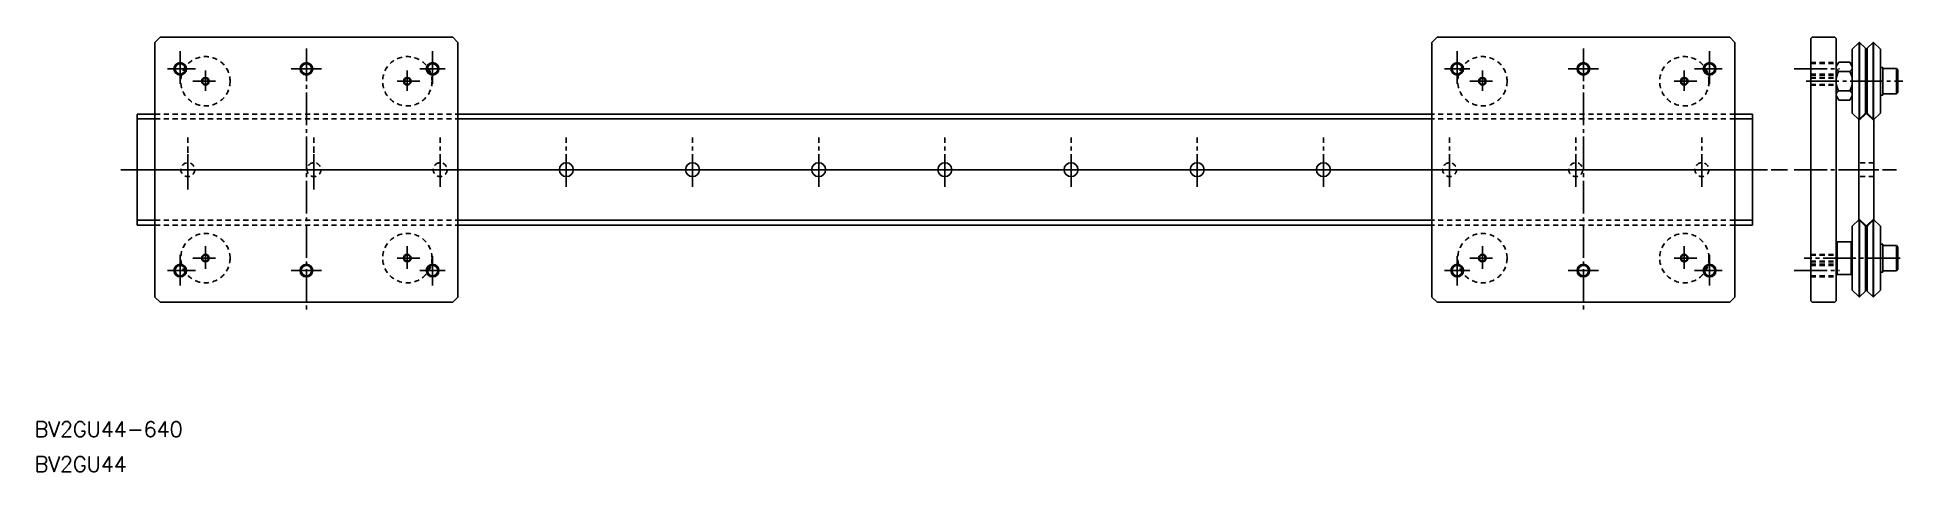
# Model space of a CAD drawing. Extents: x -567 to 172, y 3971 to 4143.
import ezdxf

# ---------------------------------------------------------------- set-up
doc = ezdxf.new("R2010")
doc.units = 0
doc.linetypes.add('CENTER', pattern=[17.5, 13, -1.5, 1.5, -1.5])
doc.linetypes.add('DASHED', pattern=[3.5, 2, -1.5])
doc.layers.get('0').update_dxf_attribs({"linetype": 'CONTINUOUS'})
doc.layers.add('CENTER', color=1, linetype='CENTER')
doc.styles.get("Standard").update_dxf_attribs({"font": 'txt.shx', "bigfont": '@extfont2.shx'})

msp = doc.modelspace()

# ---------------------------------------------------------------- linework, layer by layer
at = {"color": 7, "linetype": 'CONTINUOUS'}
for p, q in [((-518.68, 4143.08), (-520.68, 4141.08)), ((-520.68, 4141.08), (-520.68, 4040.08)), ((-402.68, 4143.08), (-518.68, 4143.08)), ((-400.68, 4141.08), (-402.68, 4143.08)), ((-400.68, 4040.08), (-400.68, 4141.08)), ((-14.65, 4141.08), (-12.65, 4143.08)), ((-14.65, 4040.08), (-14.65, 4141.08)), ((-12.65, 4143.08), (103.35, 4143.08)), ((103.35, 4143.08), (105.35, 4141.08)), ((105.35, 4141.08), (105.35, 4040.08)), ((135.98, 4143.08), (135.48, 4142.65)), ((135.48, 4142.65), (135.48, 4038.52)), ((144.98, 4143.08), (135.98, 4143.08)), ((145.48, 4142.65), (144.98, 4143.08)), ((145.48, 4038.52), (145.48, 4142.65)), ((151.93, 4138.35), (154.6, 4141.02)), ((154.6, 4141.02), (154.6, 4110.29)), ((154.82, 4141.02), (154.6, 4141.02)), ((154.82, 4141.02), (154.82, 4110.29)), ((157.1, 4138.75), (154.82, 4141.02)), ((157.86, 4138.75), (160.13, 4141.02)), ((160.13, 4141.02), (160.13, 4110.29)), ((160.13, 4141.02), (160.36, 4141.02)), ((160.36, 4141.02), (160.36, 4110.29)), ((163.03, 4138.35), (160.36, 4141.02)), ((145.48, 4131.46), (146.52, 4133.26)), ((150.89, 4133.26), (146.52, 4133.26)), ((151.93, 4131.46), (150.89, 4133.26)), ((151.93, 4112.95), (151.93, 4138.35)), ((157.1, 4138.75), (157.1, 4112.56)), ((157.86, 4138.75), (157.86, 4112.56)), ((163.03, 4112.95), (163.03, 4138.35)), ((145.48, 4131.46), (145.48, 4119.95)), ((150.89, 4129.51), (146.52, 4129.51)), ((148, 4126.25), (148, 4126.25)), ((151.93, 4131.46), (151.93, 4119.95)), ((153.51, 4126.25), (153.51, 4126.25)), ((163.98, 4131.15), (163.03, 4131.15)), ((163.98, 4120.15), (163.98, 4131.15)), ((169.38, 4130.65), (163.98, 4130.65)), ((169.38, 4120.65), (169.38, 4130.65)), ((169.38, 4130.65), (169.98, 4130.05)), ((169.98, 4121.25), (169.98, 4130.05)), ((145.48, 4119.95), (146.52, 4118.15)), ((150.89, 4121.9), (146.52, 4121.9)), ((150.89, 4118.15), (146.52, 4118.15)), ((151.93, 4119.95), (150.89, 4118.15)), ((163.98, 4120.15), (163.03, 4120.15)), ((169.38, 4120.65), (163.98, 4120.65)), ((168.03, 4120.65), (168.03, 4120.65)), ((169.38, 4120.65), (169.98, 4121.25)), ((-527.67, 4112.58), (-520.68, 4112.58)), ((-527.67, 4068.58), (-527.67, 4112.58)), ((-527.67, 4068.58), (-527.67, 4112.58)), ((-527.67, 4068.58), (-527.67, 4112.58)), ((-527.67, 4110.7), (-520.68, 4110.7)), ((-400.68, 4112.58), (-14.65, 4112.58)), ((-400.68, 4110.7), (-14.65, 4110.7)), ((105.35, 4112.58), (112.33, 4112.58)), ((105.35, 4110.7), (112.33, 4110.7)), ((112.33, 4068.58), (112.33, 4112.58)), ((151.93, 4112.95), (154.6, 4110.29)), ((156.85, 4112.69), (154.48, 4110.32)), ((154.48, 4110.32), (154.48, 4070.84)), ((154.82, 4110.29), (154.6, 4110.29)), ((157.1, 4112.56), (154.82, 4110.29)), ((157.48, 4112.38), (157.48, 4112.38)), ((157.48, 4112.38), (157.48, 4112.38)), ((157.86, 4112.56), (160.13, 4110.29)), ((158.11, 4112.69), (160.48, 4110.32)), ((160.13, 4110.29), (160.36, 4110.29)), ((163.03, 4112.95), (160.36, 4110.29)), ((160.48, 4110.32), (160.48, 4070.84)), ((-527.67, 4070.51), (-520.68, 4070.51)), ((-527.67, 4068.58), (-520.68, 4068.58)), ((-400.68, 4070.51), (-14.65, 4070.51)), ((-400.68, 4068.58), (-14.65, 4068.58)), ((105.35, 4070.51), (112.33, 4070.51)), ((105.35, 4068.58), (112.33, 4068.58)), ((151.93, 4068.21), (154.6, 4070.88)), ((151.93, 4068.21), (151.93, 4042.81)), ((156.85, 4068.47), (154.48, 4070.84)), ((154.82, 4070.88), (154.6, 4070.88)), ((154.6, 4040.15), (154.6, 4070.88)), ((157.1, 4068.61), (154.82, 4070.88)), ((154.82, 4040.15), (154.82, 4070.88)), ((157.1, 4042.42), (157.1, 4068.61)), ((157.48, 4068.78), (157.48, 4068.78)), ((157.86, 4068.61), (160.13, 4070.88)), ((157.86, 4042.42), (157.86, 4068.61)), ((158.11, 4068.47), (160.48, 4070.84)), ((160.13, 4070.88), (160.36, 4070.88)), ((160.13, 4040.15), (160.13, 4070.88)), ((163.03, 4068.21), (160.36, 4070.88)), ((160.36, 4040.15), (160.36, 4070.88)), ((163.03, 4068.21), (163.03, 4042.81)), ((145.98, 4062.01), (145.48, 4061.51)), ((145.48, 4061.51), (145.48, 4049.51)), ((151.43, 4062.01), (145.98, 4062.01)), ((145.98, 4062.01), (145.98, 4049.01)), ((151.93, 4061.51), (151.43, 4062.01)), ((151.43, 4062.01), (151.43, 4049.01)), ((151.93, 4061.51), (151.93, 4049.51)), ((163.98, 4061.01), (163.03, 4061.01)), ((163.98, 4050.01), (163.98, 4061.01)), ((169.38, 4060.51), (163.98, 4060.51)), ((169.38, 4060.51), (169.98, 4059.91)), ((169.38, 4050.51), (169.38, 4060.51)), ((169.98, 4051.11), (169.98, 4059.91)), ((148, 4055.51), (148, 4055.51)), ((153.51, 4055.51), (153.51, 4055.51)), ((169.38, 4050.51), (169.98, 4051.11)), ((145.98, 4049.01), (145.48, 4049.51)), ((151.43, 4049.01), (145.98, 4049.01)), ((151.43, 4049.01), (151.93, 4049.51)), ((163.98, 4050.01), (163.03, 4050.01)), ((169.38, 4050.51), (163.98, 4050.51)), ((168.03, 4050.51), (168.03, 4050.51)), ((-520.68, 4040.08), (-518.68, 4038.08)), ((-518.68, 4038.08), (-402.68, 4038.08)), ((-402.68, 4038.08), (-400.68, 4040.08)), ((-12.65, 4038.08), (-14.65, 4040.08)), ((103.35, 4038.08), (-12.65, 4038.08)), ((105.35, 4040.08), (103.35, 4038.08)), ((135.48, 4038.52), (135.98, 4038.08)), ((135.98, 4038.08), (144.98, 4038.08)), ((144.98, 4038.08), (145.48, 4038.52)), ((151.93, 4042.81), (154.6, 4040.15)), ((154.82, 4040.15), (154.6, 4040.15)), ((157.1, 4042.42), (154.82, 4040.15)), ((157.86, 4042.42), (160.13, 4040.15)), ((160.13, 4040.15), (160.36, 4040.15)), ((163.03, 4042.81), (160.36, 4040.15))]:
    msp.add_line(p, q, dxfattribs=at)
at = {"color": 3, "linetype": 'DASHED'}
for p, q in [((135.48, 4133.08), (145.48, 4133.08)), ((135.48, 4132.65), (145.48, 4132.65)), ((135.48, 4128.52), (145.47, 4128.52)), ((135.48, 4128.08), (145.47, 4128.08)), ((135.48, 4127.15), (145.47, 4127.15)), ((135.48, 4126.88), (145.47, 4126.88)), ((135.48, 4124.42), (145.51, 4124.42)), ((135.48, 4124.15), (145.47, 4124.15)), ((-520.68, 4112.58), (-400.68, 4112.58)), ((-520.68, 4110.7), (-400.68, 4110.7)), ((105.35, 4112.58), (-14.65, 4112.58)), ((105.35, 4110.7), (-14.65, 4110.7)), ((160.48, 4093.33), (154.48, 4093.33)), ((160.48, 4087.83), (154.48, 4087.83)), ((-520.68, 4070.51), (-400.68, 4070.51)), ((-520.68, 4068.58), (-400.68, 4068.58)), ((105.35, 4070.51), (-14.65, 4070.51)), ((105.35, 4068.58), (-14.65, 4068.58)), ((135.48, 4057.01), (145.47, 4057.01)), ((135.48, 4056.74), (145.47, 4056.74)), ((135.48, 4054.28), (145.48, 4054.28)), ((135.48, 4054.01), (145.47, 4054.01)), ((135.48, 4053.08), (145.47, 4053.08)), ((135.48, 4052.65), (145.47, 4052.65)), ((135.48, 4048.52), (145.48, 4048.52)), ((135.48, 4048.08), (145.48, 4048.08))]:
    msp.add_line(p, q, dxfattribs=at)
for p, q in [((166.68, 4120.65), (166.68, 4120.65)), ((166.68, 4050.51), (166.68, 4050.51))]:
    msp.add_line(p, q)
at = {"color": 3, "linetype": 'CONTINUOUS'}
for p, q in [((157.48, 4113.32), (156.85, 4112.69)), ((157.48, 4113.32), (158.11, 4112.69)), ((157.48, 4067.84), (156.85, 4068.47)), ((157.48, 4067.84), (158.11, 4068.47))]:
    msp.add_line(p, q, dxfattribs=at)
at = {"color": 3}
for centre, radius in [((-510.68, 4130.58), 2.5), ((-460.68, 4130.58), 2.5), ((-410.68, 4130.58), 2.5), ((-4.65, 4130.58), 2.5), ((45.35, 4130.58), 2.5), ((95.35, 4130.58), 2.5), ((-500.68, 4125.65), 1.5), ((-420.68, 4125.65), 1.5), ((5.35, 4125.65), 1.5), ((85.35, 4125.65), 1.5), ((-510.68, 4050.58), 2.5), ((-500.68, 4055.51), 1.5), ((-460.68, 4050.58), 2.5), ((-420.68, 4055.51), 1.5), ((-410.68, 4050.58), 2.5), ((-4.65, 4050.58), 2.5), ((5.35, 4055.51), 1.5), ((45.35, 4050.58), 2.5), ((85.35, 4055.51), 1.5), ((95.35, 4050.58), 2.5)]:
    msp.add_circle(centre, radius, dxfattribs=at)
at = {"color": 7, "linetype": 'CONTINUOUS'}
for centre, radius in [((-510.68, 4130.58), 2.07), ((-460.68, 4130.58), 2.07), ((-410.68, 4130.58), 2.07), ((-4.65, 4130.58), 2.07), ((45.35, 4130.58), 2.07), ((95.35, 4130.58), 2.07), ((-500.68, 4125.65), 1.23), ((-420.68, 4125.65), 1.23), ((5.35, 4125.65), 1.23), ((85.35, 4125.65), 1.23), ((-357.67, 4090.58), 2.75), ((-307.67, 4090.58), 2.75), ((-257.67, 4090.58), 2.75), ((-207.67, 4090.58), 2.75), ((-157.67, 4090.58), 2.75), ((-107.67, 4090.58), 2.75), ((-57.67, 4090.58), 2.75), ((-510.68, 4050.58), 2.07), ((-500.68, 4055.51), 1.23), ((-460.68, 4050.58), 2.07), ((-420.68, 4055.51), 1.23), ((-410.68, 4050.58), 2.07), ((-4.65, 4050.58), 2.07), ((5.35, 4055.51), 1.23), ((45.35, 4050.58), 2.07), ((85.35, 4055.51), 1.23), ((95.35, 4050.58), 2.07)]:
    msp.add_circle(centre, radius, dxfattribs=at)
at = {"color": 3, "linetype": 'DASHED'}
for centre, radius in [((-500.68, 4125.65), 9.78), ((-420.68, 4125.65), 9.78), ((5.35, 4125.65), 9.78), ((85.35, 4125.65), 9.78), ((-507.67, 4090.58), 2.75), ((-457.67, 4090.58), 2.75), ((-407.67, 4090.58), 2.75), ((-7.67, 4090.58), 2.75), ((42.33, 4090.58), 2.75), ((92.33, 4090.58), 2.75), ((-500.68, 4055.51), 9.78), ((-420.68, 4055.51), 9.78), ((5.35, 4055.51), 9.78), ((85.35, 4055.51), 9.78)]:
    msp.add_circle(centre, radius, dxfattribs=at)
at = {"color": 7, "linetype": 'CONTINUOUS'}
for centre, radius, start, end in [((157.48, 4138.35), 0.381, 179.1405, 0.8595), ((147.69, 4131.38), 2.21, 178.02106, 238.02106), ((152.95, 4125.7), 7.48, 149.42528, 210.57472), ((149.72, 4131.38), 2.21, 301.97894, 1.97894), ((144.45, 4125.7), 7.48, 329.42528, 30.57472), ((147.69, 4120.02), 2.21, 121.97894, 181.97894), ((149.72, 4120.02), 2.21, 358.02106, 58.02106), ((157.48, 4112.06), 0.893, 45, 135), ((157.48, 4112.95), 0.381, 359.1405, 180.8595), ((157.48, 4069.11), 0.893, 225, 315), ((157.48, 4068.21), 0.381, 179.1405, 0.8595), ((157.48, 4042.81), 0.381, 359.1405, 180.8595)]:
    msp.add_arc(centre, radius, start, end, dxfattribs=at)
at = {"layer": 'CENTER', "color": 1, "linetype": 'CENTER'}
for p, q in [((-510.68, 4137.58), (-510.68, 4123.29)), ((-460.68, 4138.68), (-460.68, 4034.56)), ((-410.68, 4137.58), (-410.68, 4123.13)), ((-4.65, 4137.58), (-4.65, 4123.13)), ((45.35, 4138.68), (45.35, 4034.56)), ((95.35, 4137.58), (95.35, 4123.29)), ((-515.68, 4130.58), (-504.68, 4130.58)), ((-505.68, 4125.65), (-496.68, 4125.65)), ((-500.68, 4121.89), (-500.68, 4129.86)), ((-466.68, 4130.58), (-454.68, 4130.58)), ((-424.68, 4125.65), (-415.68, 4125.65)), ((-420.68, 4121.86), (-420.68, 4129.86)), ((-415.68, 4130.58), (-405.68, 4130.58)), ((0.35, 4130.58), (-9.65, 4130.58)), ((9.35, 4125.65), (0.35, 4125.65)), ((5.35, 4121.86), (5.35, 4129.86)), ((51.35, 4130.58), (39.35, 4130.58)), ((90.35, 4125.65), (81.35, 4125.65)), ((85.35, 4121.89), (85.35, 4129.86)), ((100.35, 4130.58), (89.35, 4130.58)), ((128.93, 4130.58), (146.85, 4130.58)), ((133.62, 4125.65), (171.89, 4125.65)), ((-507.67, 4083.72), (-507.67, 4103.38)), ((-457.67, 4083.72), (-457.67, 4103.38)), ((-407.67, 4083.72), (-407.67, 4103.38)), ((-357.67, 4083.72), (-357.67, 4103.38)), ((-307.67, 4083.72), (-307.67, 4103.38)), ((-257.67, 4083.72), (-257.67, 4103.38)), ((-207.67, 4083.72), (-207.67, 4103.38)), ((-157.67, 4083.72), (-157.67, 4103.38)), ((-107.67, 4083.72), (-107.67, 4103.38)), ((-57.67, 4083.72), (-57.67, 4103.38)), ((-7.67, 4083.72), (-7.67, 4103.38)), ((42.33, 4083.72), (42.33, 4103.38)), ((92.33, 4083.72), (92.33, 4103.38)), ((-507.67, 4083.72), (-507.67, 4100.83)), ((-507.67, 4082.71), (-507.67, 4099.71)), ((-457.67, 4083.72), (-457.67, 4100.83)), ((-457.67, 4082.71), (-457.67, 4099.71)), ((-407.67, 4083.72), (-407.67, 4100.83)), ((-534.26, 4090.58), (118.37, 4090.58)), ((-527.67, 4090.58), (126.19, 4090.58)), ((-527.67, 4090.58), (126.19, 4090.58)), ((128.93, 4090.58), (169.46, 4090.58)), ((151.23, 4090.58), (159.73, 4090.58)), ((152.78, 4090.58), (162.25, 4090.58)), ((-500.68, 4051.31), (-500.68, 4060.31)), ((-420.68, 4051.31), (-420.68, 4060.31)), ((5.35, 4051.31), (5.35, 4060.31)), ((85.35, 4051.31), (85.35, 4060.31)), ((-510.68, 4056.77), (-510.68, 4044.68)), ((-505.68, 4055.51), (-496.68, 4055.51)), ((-424.68, 4055.51), (-415.68, 4055.51)), ((-410.68, 4056.28), (-410.68, 4044.68)), ((-4.65, 4056.28), (-4.65, 4044.68)), ((9.35, 4055.51), (0.35, 4055.51)), ((90.35, 4055.51), (81.35, 4055.51)), ((95.35, 4056.77), (95.35, 4044.68)), ((170.88, 4055.51), (132.86, 4055.51)), ((-515.68, 4050.58), (-504.68, 4050.58)), ((-466.68, 4050.58), (-454.68, 4050.58)), ((-415.68, 4050.58), (-405.68, 4050.58)), ((0.35, 4050.58), (-9.65, 4050.58)), ((51.35, 4050.58), (39.35, 4050.58)), ((100.35, 4050.58), (89.35, 4050.58)), ((128.93, 4050.58), (146.85, 4050.58))]:
    msp.add_line(p, q, dxfattribs=at)

# ---------------------------------------------------------------- texts
at = {"color": 7, "linetype": 'CONTINUOUS'}
for s, p in [('BV2GU44-640', (-568.33, 3984.67)), ('BV2GU44', (-568.33, 3970.82))]:
    msp.add_text(s, height=6, dxfattribs=at).set_placement(p)

doc.saveas('drawing.dxf')
